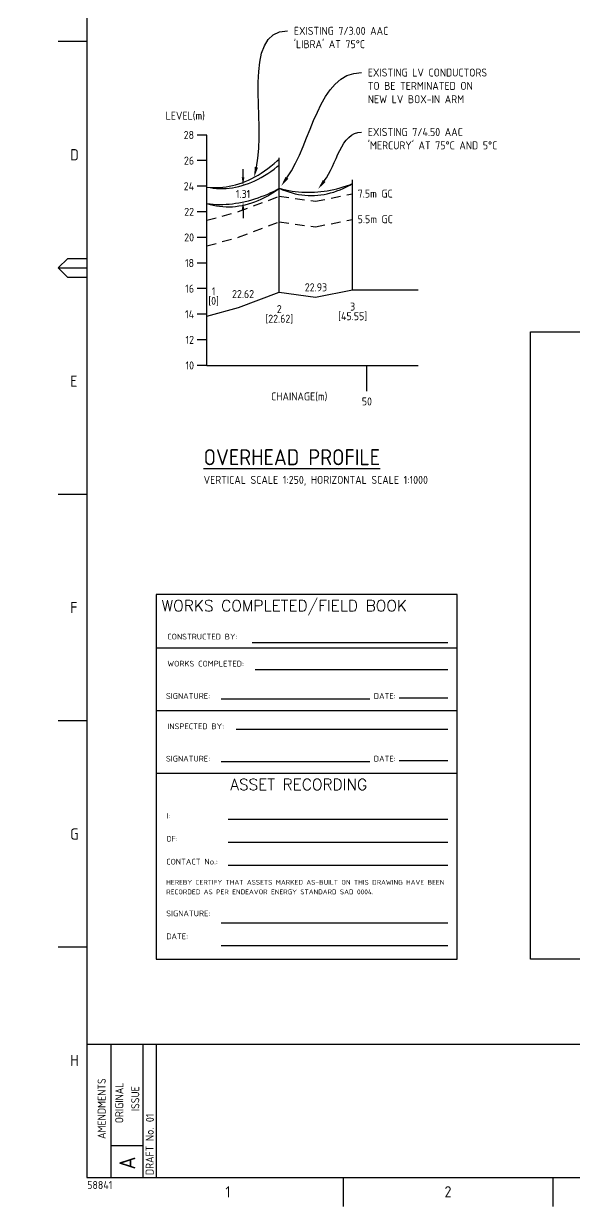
# Paper-space layout 'Sheet 2' of a CAD drawing. Header units: metres. Extents: x -31 to 813, y -3 to 583.
# Drawn here: x -31.3 to 140.7, y -3 to 366.5 of the extents above; entities that cross this region are included whole.
import ezdxf
from ezdxf import colors
from ezdxf.entities.mleader import LeaderData, LeaderLine
from ezdxf.enums import TextEntityAlignment as Align
from ezdxf.math import Vec2, Vec3

# ---------------------------------------------------------------- set-up
doc = ezdxf.new("R2010")
doc.units = ezdxf.units.M
doc.linetypes.add('Dash', pattern=[5, 3, -2])
doc.layers.get('0').update_dxf_attribs({"color": 6})
doc.layers.add('Notes', color=7, linetype='Continuous')
doc.layers.add('SupportsUG_SP_EXT', color=7, linetype='Continuous')
doc.styles.add('Elec', font='romand__.ttf')
doc.styles.add('iecISOCP', font='isocp.shx')
doc.styles.add('ieISOCP', font='isocp.shx')
doc.styles.add('ISOCP', font='isocp.shx', dxfattribs={"height": 1.75})
doc.styles.get("Standard").update_dxf_attribs({"font": 'isocp.shx'})
doc.dimstyles.get("Standard").update_dxf_attribs({"dimtxt": 0.18, "dimasz": 0.18, "dimexe": 0.18, "dimexo": 0.0625, "dimgap": 0.09, "dimtad": 0, "dimtih": 1, "dimtoh": 1, "dimdec": 4, "dimzin": 0, "dimdsep": 46, "dimtxsty": 'Standard', "dimcen": 0.09, "dimadec": 0, "dimazin": 0, "dimtfac": 1, "dimtdec": 4, "dimtofl": 0, "dimtmove": 0, "dimatfit": 3, "dimfxl": 1, "dimtolj": 1, "dimtzin": 0, "dimarcsym": 0})

# ---------------------------------------------------------------- blocks, each defined once
blk = doc.blocks.new('A1_FRAME_TITLE')
at = {"layer": 'Notes', "color": 3, "linetype": 'Continuous'}
for p, q in [((9, 574.39), (9, 5.97)), ((16.59, 5.97), (16.59, 47.62)), ((26.59, 5.97), (26.59, 47.62)), ((30.74, 5.98), (30.74, 47.62)), ((16.59, 15.97), (26.59, 15.97))]:
    blk.add_line(p, q, dxfattribs=at)
at = {"layer": 'Notes', "linetype": 'Continuous'}
for p, q in [((8.99, 360.93), (0, 360.93)), ((0, 290.18), (3, 293.18)), ((3, 293.18), (8.99, 293.18)), ((0, 290.18), (9, 290.18)), ((3, 287.18), (0, 290.18)), ((8.99, 287.18), (3, 287.18)), ((9, 219.43), (0, 219.43)), ((9, 148.68), (0, 148.68)), ((9, 77.93), (0, 77.93)), ((89.14, -3.03), (89.14, 5.97)), ((154.65, -3.03), (154.65, 5.97))]:
    blk.add_line(p, q, dxfattribs=at)
at = {"layer": 'Notes', "color": 3, "linetype": 'Continuous', "flags": 128}
for points in [[(9, 47.62), (123.8, 47.62)], [(123.8, 47.62), (824.37, 47.62)], [(9, 5.97), (123.8, 5.97)], [(123.8, 5.97), (824.37, 5.97)]]:
    blk.add_lwpolyline(points, dxfattribs=at)
blk.add_attdef('DRAFT_NUM', (29.9, 23.29), '', height=2.5, rotation=90)
at = {"layer": 'Notes', "color": 7, "style": 'iecISOCP'}
for s, p in [('D', (3.74, 323.81)), ('E', (3.74, 253.06)), ('F', (3.74, 182.31)), ('G', (3.74, 111.56)), ('H', (3.74, 40.81)), ('1', (52.24, -0.22)), ('2', (120.7, -0.22))]:
    blk.add_text(s, height=3.5, dxfattribs=at).set_placement(p)
for s, height, p in [('AMENDMENTS', 2.5, (14.84, 18.02)), ('ORIGINAL', 2.5, (20.34, 22.94)), ('ISSUE', 2.5, (25.34, 26.69)), ('DRAFT No.', 2.5, (29.84, 6.74)), ('A', 5, (24.09, 8.47))]:
    blk.add_text(s, height=height, rotation=90, dxfattribs=at).set_placement(p)
at = {"layer": 'Notes', "color": 7, "style": 'iecISOCP', "flags": 8}
blk.add_attdef('VERSION_NO', text='', height=2.5, rotation=90, dxfattribs=at).set_placement((302.04, 43.81), align=Align.MIDDLE_CENTER)
at = {"layer": 'Notes', "color": 7, "style": 'iecISOCP'}
for tag, p in [('CAP_NO', (513.19, 43.46)), ('IE_NUM', (513.05, 37.81)), ('REF_No_1', (335.24, 32.31)), ('REF_1', (362.52, 32.31)), ('GEN_WO', (441.71, 31.76)), ('HV_SWITCH', (513.46, 32.16)), ('REF_No_2', (335.24, 26.31)), ('REF_2', (362.52, 26.31)), ('OH_WO', (441.71, 25.81)), ('UBD_REF', (513.05, 25.83)), ('REF_No_3', (335.24, 20.31)), ('REF_3', (362.52, 20.31)), ('UG_WO', (441.71, 20.05)), ('GIS_MAP_No', (513.05, 20.04)), ('REF_No_4', (335.24, 14.31)), ('REF_4', (362.52, 14.31)), ('SUB_WO', (441.71, 13.81)), ('HV_OP_DIAG', (513.33, 14.2)), ('LGA', (512.95, 7.78))]:
    blk.add_attdef(tag, p, '', height=2.5, dxfattribs=at)
at = {"layer": 'Notes', "style": 'iecISOCP'}
for tag, p in [('T1', (684.37, 39.47)), ('T2', (684.37, 34.35)), ('T3', (684.37, 28.92)), ('T4', (684.37, 23.66)), ('T5', (684.37, 18.23)), ('T6', (684.37, 12.97))]:
    blk.add_attdef(tag, text='', height=3.5, dxfattribs=at).set_placement(p, align=Align.CENTER)
at = {"layer": 'Notes', "color": 7, "style": 'iecISOCP'}
for tag, p in [('scale', (567.76, 33.27)), ('DRAWN', (567.76, 24.93)), ('DATE', (567.76, 16.88)), ('DESIGN', (605.62, 9.15)), ('CHD', (567.76, 8.37))]:
    blk.add_attdef(tag, text='', height=2.5, dxfattribs=at).set_placement(p, align=Align.CENTER)
at = {"layer": 'Notes', "color": 4, "style": 'iecISOCP'}
blk.add_attdef('NUM', text='', height=7, dxfattribs=at).set_placement((792.37, 20.12), align=Align.MIDDLE_CENTER)
at = {"layer": 'Notes', "color": 1, "style": 'iecISOCP'}
blk.add_attdef('REV', text='', height=5, dxfattribs=at).set_placement((820.05, 17.1), align=Align.CENTER)
at = {"layer": 'Notes', "color": 7, "style": 'iecISOCP'}
for tag, p in [('NS', (790.71, 8.12)), ('SHTS', (805.41, 8.12))]:
    blk.add_attdef(tag, text='', height=2.5, dxfattribs=at).set_placement(p, align=Align.MIDDLE)
at = {"layer": 'Notes', "style": 'iecISOCP'}
blk.add_attdef('ExportID', (9.08, 2.39), '', height=2.5, dxfattribs=at)
at = {"layer": 'Notes', "style": 'iecISOCP', "flags": 1}
for tag, p in [('ProjectType', (14.17, -26.8)), ('ProjectNumber', (23.56, -26.82)), ('DrawingNumber', (35.51, -26.8)), ('ProjectDescription', (47.56, -26.83)), ('ExportDate', (60.28, -26.79)), ('ExportUserName', (69.15, -26.8)), ('DesignerCompanyName', (81.48, -26.79)), ('ExportAreaOfInterest', (97.1, -26.81)), ('GIS_SUCCESS', (112, -26.78)), ('CAD_SUCCESS', (121.79, -26.78)), ('ExportCategories', (140.08, -26.8)), ('DEPOTCODE', (132.11, -26.88)), ('Comments', (154.38, -26.88))]:
    blk.add_attdef(tag, p, '', height=1, dxfattribs=at)
blk = doc.blocks.new('NOTE_WORKS-COMPLETED')
at = {"lineweight": -3}
for p, q in [((94.11, 97.2), (0, 97.2)), ((94.11, 77.62), (0, 77.62)), ((93.87, 58.03), (0, 58.03))]:
    blk.add_line(p, q, dxfattribs=at)
at = {"color": 7, "linetype": 'Continuous', "lineweight": -3}
for p, q in [((30, 99), (91.13, 99)), ((31, 90.55), (91.13, 90.55)), ((20.3, 81.37), (66.83, 81.37)), ((75.92, 81.71), (91.13, 81.71)), ((25, 71.88), (91.13, 71.88)), ((20.3, 61.78), (66.83, 61.78)), ((75.92, 62.13), (91.13, 62.13)), ((22.5, 43.79), (91.13, 43.79)), ((22.5, 36.59), (91.13, 36.59)), ((22.5, 29.42), (91.13, 29.42)), ((20.3, 11.37), (91.13, 11.37)), ((20.3, 4.28), (91.13, 4.28))]:
    blk.add_line(p, q, dxfattribs=at)
at = {"lineweight": -3}
blk.add_lwpolyline([(0, 0), (94.11, 0), (94.11, 113.95), (0, 113.95)], close=True, dxfattribs=at)
at = {"color": 7, "lineweight": -3, "style": 'Elec'}
blk.add_text('WORKS COMPLETED/FIELD BOOK', height=3.5, dxfattribs=at).set_placement((1.75, 110.45), align=Align.MIDDLE_LEFT)
at = {"color": 7, "lineweight": -3}
for s, p in [('CONSTRUCTED BY:', (3.51, 100.79)), ('WORKS COMPLETED:', (3.52, 92.34)), ('INSPECTED BY:', (3.52, 72.76))]:
    blk.add_text(s, height=1.79, dxfattribs=at).set_placement(p, align=Align.MIDDLE_LEFT)
for s, p in [('SIGNATURE:', (10, 82.23)), ('DATE:', (71.45, 82.23)), ('SIGNATURE:', (10, 62.65)), ('DATE:', (71.45, 62.65))]:
    blk.add_text(s, height=1.79, dxfattribs=at).set_placement(p, align=Align.MIDDLE_CENTER)
at = {"color": 7, "lineweight": -3, "style": 'Elec'}
blk.add_text('ASSET RECORDING', height=3.5, dxfattribs=at).set_placement((23.19, 56.32), align=Align.TOP_LEFT)
at = {"color": 7, "lineweight": -3, "insert": (3.17, 45.68), "char_height": 1.79, "width": 89.6105, "attachment_point": 1, "line_spacing_factor": 1.2}
blk.add_mtext('I:\\P\\POF:\\P\\PCONTACT No.:\\P{\\H0.83799x;\\PHEREBY CERTIFY THAT ASSETS MARKED AS-BUILT ON THIS DRAWING HAVE BEEN\\PRECORDED AS PER ENDEAVOR ENERGY STANDARD SAD 0004.}\\P\\PSIGNATURE:\\P\\PDATE:', dxfattribs=at)
at = {"color": 7, "lineweight": -3}
for tag, p in [('CONSTRUCTEDBY', (32.92, 99.87)), ('WORKSCOMPLETED', (32.93, 91.44)), ('SIGNATURE', (23.86, 81.87)), ('DATE', (77.31, 82.21)), ('INSPECTEDBY', (25.68, 72.38)), ('SIGNATURE', (24.59, 62.28)), ('DATE', (77.75, 62.63)), ('ASSETRECORD', (28.77, 44.53)), ('ASSETRECORDOF', (28.5, 37.33)), ('CONTACTNO', (28.5, 30.15)), ('SIGNATURE', (31.79, 12.95)), ('DATE', (32, 5.02))]:
    blk.add_attdef(tag, p, '', height=1.79, dxfattribs=at)
blk = doc.blocks.new('*D159')
at = {"color": 0, "lineweight": -2, "transparency": 16777216}
for p, q in [((37.21, 318.54), (37.21, 321.04)), ((37.21, 316.04), (37.21, 316.04)), ((37.21, 310.8), (37.21, 310.8)), ((37.21, 308.3), (37.21, 305.8))]:
    blk.add_line(p, q, dxfattribs=at)
at = {"color": 0, "transparency": 16777216}
for points in [[(37.63, 318.54), (36.79, 318.54), (37.21, 316.04)], [(37.63, 308.3), (36.79, 308.3), (37.21, 310.8)]]:
    blk.add_solid(points, dxfattribs=at)
at = {"layer": 'Defpoints', "color": 0, "transparency": 16777216}
for p in [(37.21, 316.04), (37.21, 316.04), (37.21, 310.8)]:
    blk.add_point(p, dxfattribs=at)
at = {"color": 0, "transparency": 16777216, "insert": (37.21, 313.32), "char_height": 2.5, "attachment_point": 5}
blk.add_mtext('\\A1;1.31', dxfattribs=at)

psp = doc.layouts.new('Sheet 2')

# ---------------------------------------------------------------- hatches: boundary and pattern name
h = psp.add_hatch()
h.set_pattern_fill('ANGLE', color=0)
h.set_pattern_definition([(0, (-75.1906, -16.708), (0, 6.985), [5.08, -1.905]), (90, (-75.1906, -16.708), (-6.985, 4e-16), [5.08, -1.905])])
h.paths.add_polyline_path([(-28.728, 350.323), (-31.326, 348.823), (-31.326, 351.823)])
h = psp.add_hatch()
h.set_pattern_fill('ANGLE', color=0)
h.set_pattern_definition([(0, (14.198, -18.38), (0, 6.985), [5.08, -1.905]), (90, (14.198, -18.38), (-6.985, 4e-16), [5.08, -1.905])])
h.paths.add_polyline_path([(60.661, 348.651), (58.062, 347.151), (58.062, 350.151)])

# ---------------------------------------------------------------- linework, layer by layer
at = {"color": 0}
for p, q in [((25.9, 331.729), (22.9, 331.729)), ((25.9, 259.729), (25.9, 331.729)), ((25.9, 323.729), (22.9, 323.729)), ((25.9, 315.729), (22.9, 315.729)), ((25.9, 307.729), (22.9, 307.729)), ((25.9, 299.729), (22.9, 299.729)), ((25.9, 291.729), (22.9, 291.729)), ((25.9, 283.729), (22.9, 283.729)), ((35.799, 277.801), (48.523, 282.581)), ((48.523, 282.581), (59.838, 281.033)), ((59.838, 281.033), (71.45, 283.369)), ((71.45, 283.369), (91.9, 283.369)), ((25.9, 275.085), (35.799, 277.801)), ((25.9, 275.729), (22.9, 275.729)), ((25.9, 267.729), (22.9, 267.729)), ((25.9, 259.729), (22.9, 259.729)), ((25.9, 259.729), (91.9, 259.729)), ((75.9, 251.729), (75.9, 259.729))]:
    psp.add_line(p, q, dxfattribs=at)
at = {"color": 6}
for p, q in [((48.523, 282.581), (48.523, 324.581)), ((25.9, 275.085), (25.9, 316.685)), ((71.45, 283.369), (71.45, 317.769))]:
    psp.add_line(p, q, dxfattribs=at)
at = {"color": 2, "linetype": 'Dash'}
for p, q in [((35.799, 307.801), (48.523, 312.581)), ((48.523, 312.581), (59.838, 311.033)), ((59.838, 311.033), (71.45, 313.369)), ((25.9, 305.085), (35.799, 307.801)), ((35.799, 299.801), (48.523, 304.581)), ((48.523, 304.581), (59.838, 303.033)), ((59.838, 303.033), (71.45, 305.369)), ((25.9, 297.085), (35.799, 299.801))]:
    psp.add_line(p, q, dxfattribs=at)
at = {"color": 0}
for points in [[(25.9, 315.485), (26.9, 315.381), (27.9, 315.322), (28.9, 315.308), (29.9, 315.339), (30.9, 315.415), (31.9, 315.536), (32.9, 315.703), (33.9, 315.914), (34.9, 316.17), (35.9, 316.472), (36.9, 316.819), (37.9, 317.21), (38.9, 317.648), (39.9, 318.13), (40.9, 318.658), (41.9, 319.231), (42.9, 319.85), (43.9, 320.514), (44.9, 321.225), (45.9, 321.98), (46.9, 322.782), (47.9, 323.63), (48.523, 324.181)], [(25.9, 315.485), (26.9, 315.301), (27.9, 315.162), (28.9, 315.068), (29.9, 315.019), (30.9, 315.016), (31.9, 315.057), (32.9, 315.143), (33.9, 315.274), (34.9, 315.451), (35.9, 315.672), (36.9, 315.939), (37.9, 316.25), (38.9, 316.607), (39.9, 317.009), (40.9, 317.456), (41.9, 317.949), (42.9, 318.487), (43.9, 319.07), (44.9, 319.7), (45.9, 320.374), (46.9, 321.094), (47.9, 321.861), (48.523, 322.361)], [(25.9, 310.285), (26.9, 310.009), (27.9, 309.779), (28.9, 309.593), (29.9, 309.453), (30.9, 309.358), (31.9, 309.307), (32.9, 309.302), (33.9, 309.342), (34.9, 309.427), (35.9, 309.556), (36.9, 309.731), (37.9, 309.951), (38.9, 310.216), (39.9, 310.526), (40.9, 310.882), (41.9, 311.282), (42.9, 311.728), (43.9, 312.219), (44.9, 312.756), (45.9, 313.338), (46.9, 313.965), (47.9, 314.639), (48.523, 315.081)], [(25.9, 310.285), (26.9, 310.179), (27.9, 310.102), (28.9, 310.055), (29.9, 310.037), (30.9, 310.048), (31.9, 310.089), (32.9, 310.16), (33.9, 310.259), (34.9, 310.388), (35.9, 310.547), (36.9, 310.735), (37.9, 310.952), (38.9, 311.199), (39.9, 311.475), (40.9, 311.781), (41.9, 312.116), (42.9, 312.48), (43.9, 312.874), (44.9, 313.298), (45.9, 313.751), (46.9, 314.234), (47.9, 314.747), (48.523, 315.081)], [(48.523, 315.081), (49.523, 314.651), (50.523, 314.266), (51.523, 313.927), (52.523, 313.632), (53.523, 313.383), (54.523, 313.179), (55.523, 313.02), (56.523, 312.906), (57.523, 312.838), (58.523, 312.814), (59.523, 312.835), (60.523, 312.902), (61.523, 313.013), (62.523, 313.169), (63.523, 313.371), (64.523, 313.618), (65.523, 313.91), (66.523, 314.247), (67.523, 314.629), (68.523, 315.056), (69.523, 315.529), (70.523, 316.048), (71.45, 316.569)], [(48.523, 315.081), (49.523, 314.825), (50.523, 314.599), (51.523, 314.402), (52.523, 314.234), (53.523, 314.095), (54.523, 313.985), (55.523, 313.905), (56.523, 313.854), (57.523, 313.832), (58.523, 313.84), (59.523, 313.877), (60.523, 313.942), (61.523, 314.038), (62.523, 314.162), (63.523, 314.315), (64.523, 314.498), (65.523, 314.71), (66.523, 314.952), (67.523, 315.222), (68.523, 315.522), (69.523, 315.852), (70.523, 316.21), (71.45, 316.569)]]:
    psp.add_lwpolyline(points, dxfattribs=at)
at = {"layer": 'Notes', "flags": 128}
psp.add_lwpolyline([(126.966, 74.207), (126.966, 270.223), (453.91, 270.223), (453.91, 74.207), (126.966, 74.207)], dxfattribs=at)

# ---------------------------------------------------------------- block references
at = {"layer": 'Notes'}
psp.add_blockref('NOTE_WORKS-COMPLETED', (10.034, 74.207), dxfattribs=at)
at = {"layer": 'SupportsUG_SP_EXT'}
ref = psp.add_blockref('A1_FRAME_TITLE', (-20.549, 0), dxfattribs=at)
ref.add_attrib('ExportID', '58841', (-11.467, 2.39), dxfattribs={"layer": 'Notes', "height": 2.5, "style": 'iecISOCP'})
ref.add_attrib('DRAFT_NUM', '01', (9.354, 23.294), dxfattribs={"layer": '0', "height": 2.5, "rotation": 90})

# ---------------------------------------------------------------- texts
at = {"color": 0, "style": 'ISOCP'}
psp.add_text('LEVEL(m)', height=2.5, dxfattribs=at).set_placement((13.017, 336.529))
for s, p in [('28', (21.9, 331.729)), ('26', (21.9, 323.729)), ('24', (21.9, 315.729)), ('22', (21.9, 307.729)), ('20', (21.9, 299.729)), ('18', (21.9, 291.729)), ('16', (21.9, 283.729)), ('14', (21.9, 275.729)), ('12', (21.9, 267.729)), ('10', (21.9, 259.729))]:
    psp.add_text(s, height=2.5, dxfattribs=at).set_placement(p, align=Align.MIDDLE_RIGHT)
for s, p in [('7.5m GC', (78.497, 314.675)), ('5.5m GC', (78.497, 306.675)), ('22.93', (59.986, 285.399)), ('[0]', (28.02, 281.163)), ('1', (28.02, 284.163)), ('22.62', (37.211, 283.289)), ('2', (48.523, 278.581)), ('3', (71.45, 279.369)), ('[22.62]', (48.523, 275.581)), ('[45.55]', (71.45, 276.369)), ('CHAINAGE(m)', (54.754, 251.294)), ('50', (75.9, 249.729))]:
    psp.add_text(s, height=2.5, dxfattribs=at).set_placement(p, align=Align.TOP_CENTER)
at = {"layer": 'Notes', "insert": (24.896, 233.559), "char_height": 5, "attachment_point": 1}
psp.add_mtext_dynamic_manual_height_columns('{\\LOVERHEAD PROFILE\\P\\H0.5x;\\lVERTICAL SCALE 1:250, HORIZONTAL SCALE 1:1000}', width=101.97018, gutter_width=4, heights=[18.849], dxfattribs=at)

# ---------------------------------------------------------------- dimensions: what is measured, and where the dimension line sits
at = {"color": 7}
dim = psp.add_linear_dim(base=(37.21, 316.035), p1=(37.21, 310.802), p2=(37.21, 316.035), angle=90.00275, dimstyle='Standard', override={"dimtxt": 2.5, "dimasz": 2.5, "dimexe": 0, "dimexo": 0, "dimdec": 2, "dimlfac": 0.25}, dxfattribs=at)
dim.commit()
dim.dimension.update_dxf_attribs({"geometry": '*D159', "text_midpoint": (37.21, 313.318), "dimtype": 161})

# ---------------------------------------------------------------- leaders
ml = psp.add_multileader_mtext('Standard', dxfattribs=at)
ml.set_content("EXISTING 7/3.00 AAC 'LIBRA' AT 75%%DC", color=7, style='ieISOCP')
ml.set_leader_properties()
ml.build(insert=Vec2(0, 0))
ml.multileader.update_dxf_attribs({"leader_type": 2, "arrow_head_size": 3.2})
ctx = ml.context
ctx.base_point, ctx.char_height, ctx.arrow_head_size, ctx.plane_origin = Vec3(51.078, 364.279), 2.5, 3.2, Vec3(-28.203, 296.097)
notes = []
notes.append((ctx, [(0, (1, 1, 0), (43.078, 364.279), (1, 0), 8, [(0, [(40.67, 318.536)], 0, [])])]))
ctx.mtext.insert, ctx.mtext.width, ctx.mtext.flow_direction = Vec3(53.078, 365.529), 35.84773, 5
ml = psp.add_multileader_mtext('Standard', dxfattribs=at)
ml.set_content('EXISTING LV CONDUCTORS TO BE TERMINATED ON NEW LV BOX-IN ARM', color=7, style='ieISOCP')
ml.set_leader_properties()
ml.build(insert=Vec2(0, 0))
ml.multileader.update_dxf_attribs({"leader_type": 2, "arrow_head_size": 3.2})
ctx = ml.context
ctx.base_point, ctx.char_height, ctx.arrow_head_size, ctx.plane_origin = Vec3(74.173, 351.252), 2.5, 3.2, Vec3(-19.522, 293.64)
notes.append((ctx, [(0, (1, 1, 0), (66.173, 351.252), (1, 0), 8, [(0, [(49.082, 315.751)], 0, [])])]))
ctx.mtext.insert, ctx.mtext.width, ctx.mtext.flow_direction = Vec3(76.173, 352.502), 38.53191, 5
ml = psp.add_multileader_mtext('Standard', dxfattribs=at)
ml.set_content("EXISTING 7/4.50 AAC 'MERCURY' AT 75%%DC AND 5%%DC", color=7, style='ieISOCP')
ml.set_leader_properties()
ml.build(insert=Vec2(0, 0))
ml.multileader.update_dxf_attribs({"leader_type": 2, "arrow_head_size": 3.2})
ctx = ml.context
ctx.base_point, ctx.char_height, ctx.arrow_head_size, ctx.plane_origin = Vec3(74.173, 332.66), 2.5, 3.2, Vec3(-8.581, 290.757)
notes.append((ctx, [(0, (1, 1, 0), (66.173, 332.66), (1, 0), 8, [(0, [(60.631, 314.815)], 0, [])])]))
ctx.mtext.insert, ctx.mtext.width, ctx.mtext.flow_direction = Vec3(76.173, 333.919), 41.76443, 5
for ctx, leaders in notes:
    for number, flags, end, landing, length, lines in leaders:
        leader = LeaderData()
        leader.index, (leader.has_last_leader_line, leader.has_dogleg_vector, leader.attachment_direction) = number, flags
        leader.last_leader_point, leader.dogleg_vector, leader.dogleg_length = Vec3(end), Vec3(landing), length
        for number, points, colour, breaks in lines:
            line = LeaderLine()
            line.index, line.vertices, line.color, line.breaks = number, Vec3.list(points), colors.encode_raw_color(colour), breaks
            leader.lines.append(line)
        ctx.leaders.append(leader)

doc.saveas('drawing.dxf')
